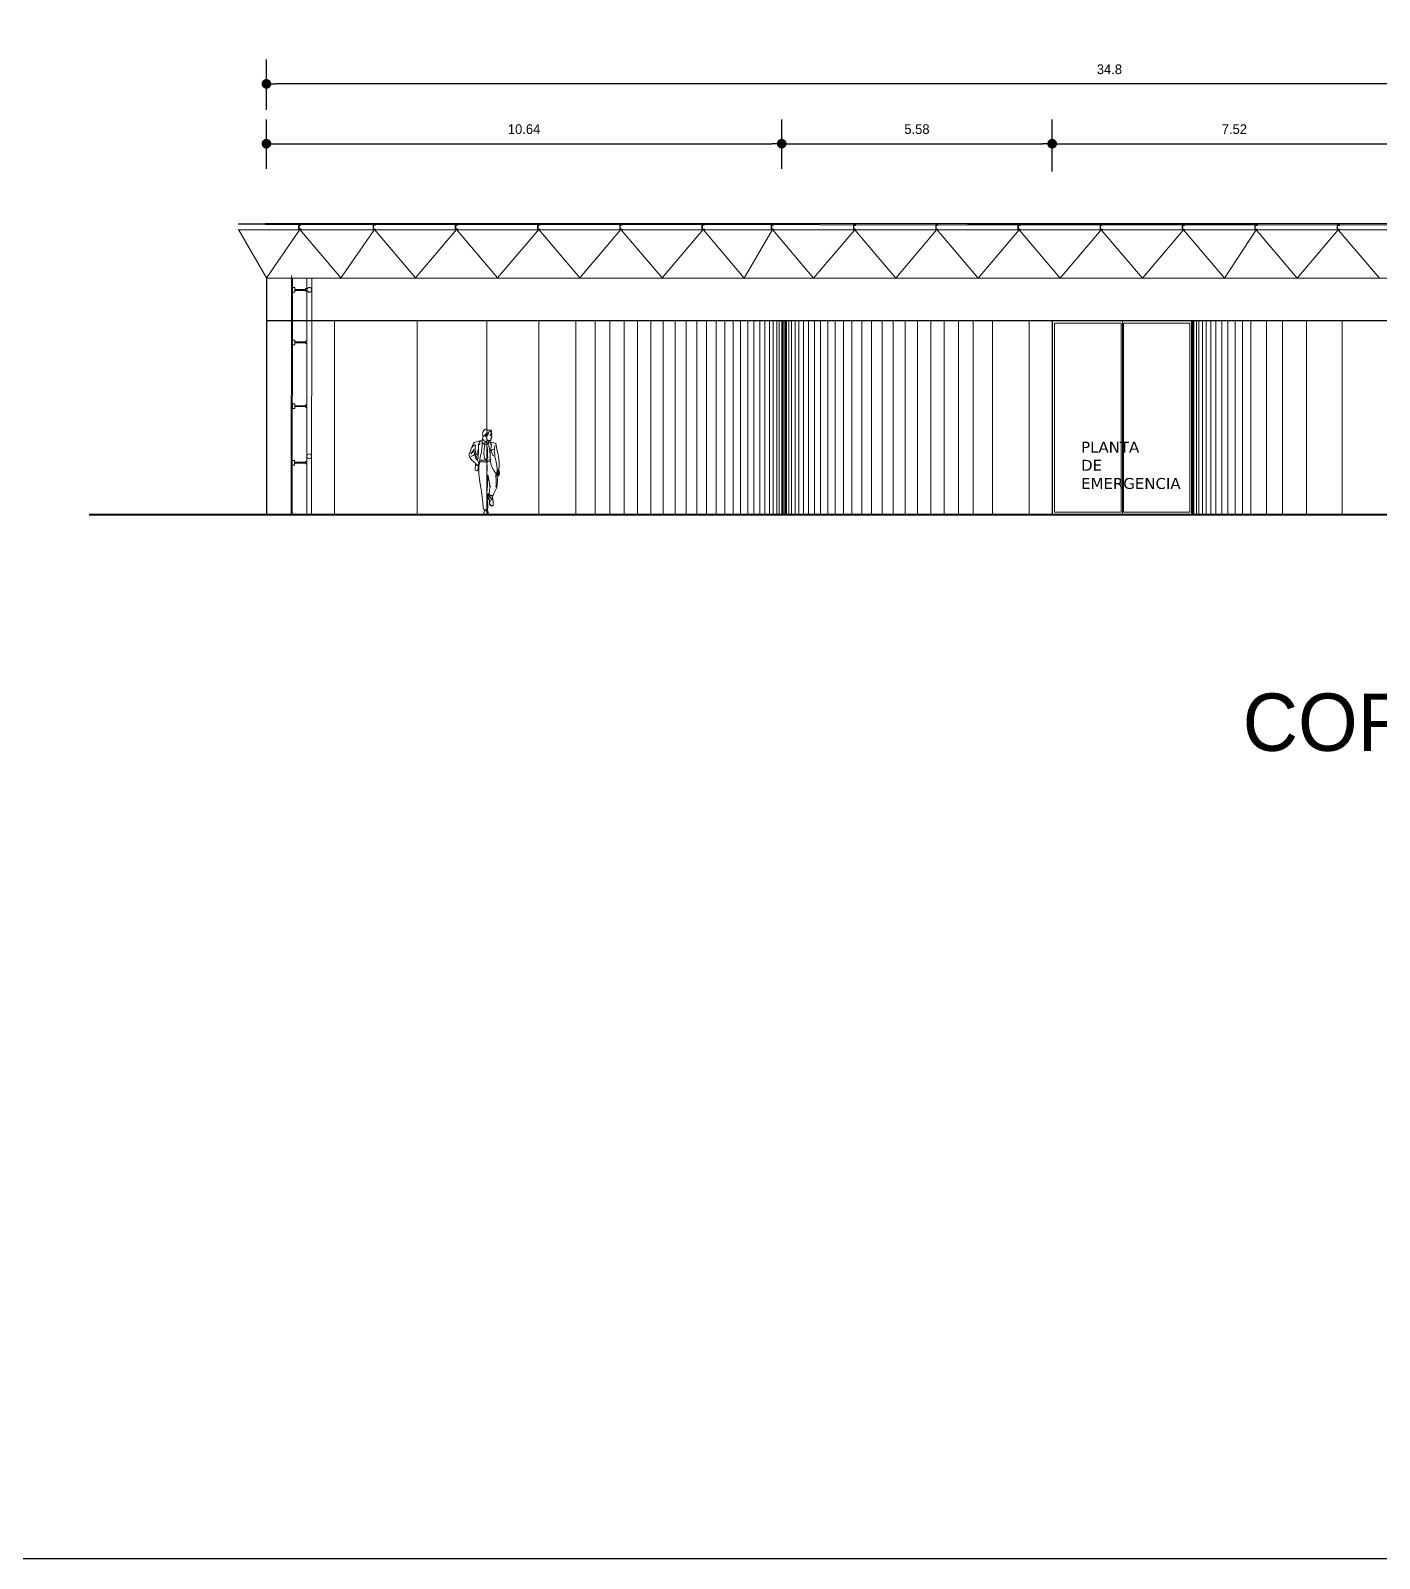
# Model space of a CAD drawing. Header units: millimetres. Extents: x 291 to 670, y 42 to 304.
# Drawn here: x 341.03 to 368.87, y 41.96 to 73.49 of the extents above; entities that cross this region are included whole.
import ezdxf

# ---------------------------------------------------------------- set-up
doc = ezdxf.new("R2010")
doc.units = ezdxf.units.MM
doc.linetypes.add('ACAD_ISO04W100', pattern=[30, 24, -3, 0, -3])
doc.layers.get('0').update_dxf_attribs({"lineweight": 5})
for name, color, linetype, lineweight in [('eje', 8, 'ACAD_ISO04W100', 13), ('mr-01', 1, 'Continuous', 13), ('muebles', 2, 'Continuous', 13), ('muro', 1, 'Continuous', 25), ('muros', 1, 'Continuous', 25), ('trr', 11, 'Continuous', 40), ('vent', 4, 'ACAD_ISO04W100', 13), ('ventana', 4, 'Continuous', 13)]:
    doc.layers.add(name, color=color, linetype=linetype, lineweight=lineweight)
doc.dimstyles.new('cota1', dxfattribs={"dimtxt": 0.3, "dimasz": 0.3, "dimexe": 0.5, "dimexo": 0.2, "dimgap": 0.3, "dimtad": 2, "dimtih": 1, "dimtoh": 1, "dimdsep": 46, "dimtxsty": 'Standard', "dimblk": 'DOT', "dimcen": 0.5, "dimadec": 0, "dimazin": 0, "dimtfac": 1, "dimtmove": 0, "dimatfit": 3, "dimldrblk": 'DOT', "dimfxl": 1, "dimarcsym": 0})

# ---------------------------------------------------------------- blocks, each defined once
blk = doc.blocks.new('_Dot')
at = {"color": 0, "linetype": 'Continuous', "lineweight": -2}
blk.add_line((-0.5, 0), (-1, 0), dxfattribs=at)
at = {"color": 0, "linetype": 'Continuous', "const_width": 0.5}
blk.add_lwpolyline([(-0.25, 0, 1), (0.25, 0, 1)], format="xyb", close=True, dxfattribs=at)
blk = doc.blocks.new('*D46')
at = {"color": 0, "linetype": 'Continuous', "lineweight": -2}
for p, q in [((345.895, 70.635), (345.895, 71.651)), ((356.531, 70.635), (356.531, 71.651)), ((346.095, 71.151), (356.331, 71.151))]:
    blk.add_line(p, q, dxfattribs=at)
at = {"layer": 'Defpoints', "color": 0, "linetype": 'Continuous'}
for p in [(356.531, 71.151), (345.895, 70.435), (356.531, 70.435)]:
    blk.add_point(p, dxfattribs=at)
at = {"color": 0, "linetype": 'Continuous', "lineweight": -2, "xscale": 0.2, "yscale": 0.2, "zscale": 0.2, "rotation": 180}
blk.add_blockref('_Dot', (345.895, 71.151), dxfattribs=at)
at = {"color": 0, "linetype": 'Continuous', "lineweight": -2, "xscale": 0.2, "yscale": 0.2, "zscale": 0.2}
blk.add_blockref('_Dot', (356.531, 71.151), dxfattribs=at)
at = {"color": 0, "linetype": 'Continuous', "insert": (351.213, 71.451), "char_height": 0.2, "attachment_point": 5}
blk.add_mtext('10.64', dxfattribs=at)
blk = doc.blocks.new('*D47')
at = {"color": 0, "linetype": 'Continuous', "lineweight": -2}
for p, q in [((356.531, 70.635), (356.531, 71.651)), ((362.113, 70.579), (362.113, 71.651)), ((356.731, 71.151), (361.913, 71.151))]:
    blk.add_line(p, q, dxfattribs=at)
at = {"layer": 'Defpoints', "color": 0, "linetype": 'Continuous'}
for p in [(362.113, 71.151), (356.531, 70.435), (362.113, 70.379)]:
    blk.add_point(p, dxfattribs=at)
at = {"color": 0, "linetype": 'Continuous', "lineweight": -2, "xscale": 0.2, "yscale": 0.2, "zscale": 0.2, "rotation": 180}
blk.add_blockref('_Dot', (356.531, 71.151), dxfattribs=at)
at = {"color": 0, "linetype": 'Continuous', "lineweight": -2, "xscale": 0.2, "yscale": 0.2, "zscale": 0.2}
blk.add_blockref('_Dot', (362.113, 71.151), dxfattribs=at)
at = {"color": 0, "linetype": 'Continuous', "insert": (359.322, 71.451), "char_height": 0.2, "attachment_point": 5}
blk.add_mtext('5.58', dxfattribs=at)
blk = doc.blocks.new('*D48')
at = {"color": 0, "linetype": 'Continuous', "lineweight": -2}
for p, q in [((362.113, 70.579), (362.113, 71.651)), ((369.635, 70.579), (369.635, 71.651)), ((362.313, 71.151), (369.435, 71.151))]:
    blk.add_line(p, q, dxfattribs=at)
at = {"layer": 'Defpoints', "color": 0, "linetype": 'Continuous'}
for p in [(369.635, 71.151), (362.113, 70.379), (369.635, 70.379)]:
    blk.add_point(p, dxfattribs=at)
at = {"color": 0, "linetype": 'Continuous', "lineweight": -2, "xscale": 0.2, "yscale": 0.2, "zscale": 0.2, "rotation": 180}
blk.add_blockref('_Dot', (362.113, 71.151), dxfattribs=at)
at = {"color": 0, "linetype": 'Continuous', "lineweight": -2, "xscale": 0.2, "yscale": 0.2, "zscale": 0.2}
blk.add_blockref('_Dot', (369.635, 71.151), dxfattribs=at)
at = {"color": 0, "linetype": 'Continuous', "insert": (365.874, 71.451), "char_height": 0.2, "attachment_point": 5}
blk.add_mtext('7.52', dxfattribs=at)
blk = doc.blocks.new('*D53')
at = {"color": 0, "linetype": 'Continuous', "lineweight": -2}
for p, q in [((345.895, 71.851), (345.895, 72.886)), ((380.693, 71.851), (380.693, 72.886)), ((380.493, 72.386), (346.095, 72.386))]:
    blk.add_line(p, q, dxfattribs=at)
at = {"layer": 'Defpoints', "color": 0, "linetype": 'Continuous'}
for p in [(345.895, 72.386), (345.895, 71.651), (380.693, 71.651)]:
    blk.add_point(p, dxfattribs=at)
at = {"color": 0, "linetype": 'Continuous', "lineweight": -2, "xscale": 0.2, "yscale": 0.2, "zscale": 0.2, "rotation": 180}
blk.add_blockref('_Dot', (345.895, 72.386), dxfattribs=at)
at = {"color": 0, "linetype": 'Continuous', "lineweight": -2, "xscale": 0.2, "yscale": 0.2, "zscale": 0.2}
blk.add_blockref('_Dot', (380.693, 72.386), dxfattribs=at)
at = {"color": 0, "linetype": 'Continuous', "insert": (363.294, 72.686), "char_height": 0.2, "attachment_point": 5}
blk.add_mtext('34.8', dxfattribs=at)

msp = doc.modelspace()

# ---------------------------------------------------------------- linework, layer by layer
at = {"linetype": 'Continuous'}
for p, q in [((346.56, 69.384), (346.56, 69.484)), ((346.56, 69.484), (346.61, 69.484)), ((346.61, 69.384), (346.56, 69.384)), ((346.57, 69.404), (346.57, 69.464)), ((346.58, 69.474), (346.6, 69.474)), ((346.6, 69.394), (346.58, 69.394)), ((346.61, 69.484), (346.61, 69.484)), ((346.61, 69.384), (346.61, 69.384)), ((348.098, 69.481), (348.148, 69.481)), ((348.098, 69.381), (348.098, 69.481)), ((348.148, 69.381), (348.098, 69.381)), ((348.108, 69.401), (348.108, 69.461)), ((348.118, 69.471), (348.138, 69.471)), ((348.138, 69.391), (348.118, 69.391)), ((348.148, 69.481), (348.148, 69.481)), ((348.148, 69.381), (348.148, 69.381)), ((349.794, 69.382), (349.794, 69.482)), ((349.794, 69.482), (349.844, 69.482)), ((349.844, 69.382), (349.794, 69.382)), ((349.804, 69.402), (349.804, 69.462)), ((349.814, 69.472), (349.834, 69.472)), ((349.834, 69.392), (349.814, 69.392)), ((349.844, 69.482), (349.844, 69.482)), ((349.844, 69.382), (349.844, 69.382)), ((351.491, 69.38), (351.491, 69.48)), ((351.491, 69.48), (351.541, 69.479)), ((351.541, 69.379), (351.491, 69.38)), ((351.501, 69.399), (351.501, 69.459)), ((351.511, 69.469), (351.531, 69.469)), ((351.531, 69.389), (351.511, 69.389)), ((351.541, 69.479), (351.541, 69.479)), ((351.541, 69.379), (351.541, 69.379)), ((353.188, 69.381), (353.188, 69.481)), ((353.188, 69.481), (353.238, 69.481)), ((353.238, 69.381), (353.188, 69.381)), ((353.198, 69.401), (353.198, 69.461)), ((353.208, 69.471), (353.228, 69.471)), ((353.228, 69.391), (353.208, 69.391)), ((353.238, 69.481), (353.238, 69.481)), ((353.238, 69.381), (353.238, 69.381)), ((354.884, 69.378), (354.884, 69.478)), ((354.884, 69.478), (354.934, 69.478)), ((354.934, 69.378), (354.884, 69.378)), ((354.894, 69.398), (354.894, 69.458)), ((354.904, 69.468), (354.924, 69.468)), ((354.924, 69.388), (354.904, 69.388)), ((354.934, 69.478), (354.934, 69.478)), ((354.934, 69.378), (354.934, 69.378)), ((356.315, 69.38), (356.316, 69.48)), ((356.365, 69.38), (356.315, 69.38)), ((356.316, 69.48), (356.366, 69.48)), ((356.325, 69.4), (356.326, 69.46)), ((356.355, 69.39), (356.335, 69.39)), ((356.336, 69.47), (356.356, 69.47)), ((356.365, 69.38), (356.365, 69.38)), ((356.366, 69.48), (356.366, 69.48)), ((358.012, 69.377), (358.012, 69.477)), ((358.012, 69.477), (358.062, 69.477)), ((358.062, 69.377), (358.012, 69.377)), ((358.022, 69.397), (358.022, 69.457)), ((358.032, 69.467), (358.052, 69.467)), ((358.052, 69.387), (358.032, 69.387)), ((358.062, 69.477), (358.062, 69.477)), ((358.062, 69.377), (358.062, 69.377)), ((359.709, 69.378), (359.709, 69.478)), ((359.709, 69.478), (359.759, 69.478)), ((359.759, 69.378), (359.709, 69.378)), ((359.719, 69.398), (359.719, 69.458)), ((359.729, 69.468), (359.749, 69.468)), ((359.749, 69.388), (359.729, 69.388)), ((359.759, 69.478), (359.759, 69.478)), ((359.759, 69.378), (359.759, 69.378)), ((361.406, 69.375), (361.406, 69.475)), ((361.406, 69.475), (361.456, 69.475)), ((361.456, 69.375), (361.406, 69.375)), ((361.416, 69.395), (361.416, 69.455)), ((361.426, 69.465), (361.446, 69.465)), ((361.446, 69.385), (361.426, 69.385)), ((361.456, 69.475), (361.456, 69.475)), ((361.456, 69.375), (361.456, 69.375)), ((363.102, 69.377), (363.102, 69.477)), ((363.102, 69.477), (363.152, 69.477)), ((363.152, 69.377), (363.102, 69.377)), ((363.112, 69.397), (363.112, 69.457)), ((363.122, 69.467), (363.142, 69.467)), ((363.142, 69.387), (363.122, 69.387)), ((363.152, 69.477), (363.152, 69.477)), ((363.152, 69.377), (363.152, 69.377)), ((364.799, 69.374), (364.799, 69.474)), ((364.799, 69.474), (364.849, 69.474)), ((364.849, 69.374), (364.799, 69.374)), ((364.809, 69.394), (364.809, 69.454)), ((364.819, 69.464), (364.839, 69.464)), ((364.839, 69.384), (364.819, 69.384)), ((364.849, 69.474), (364.849, 69.474)), ((364.849, 69.374), (364.849, 69.374)), ((366.296, 69.376), (366.296, 69.476)), ((366.296, 69.476), (366.346, 69.476)), ((366.346, 69.376), (366.296, 69.376)), ((366.306, 69.396), (366.306, 69.456)), ((366.316, 69.466), (366.336, 69.466)), ((366.336, 69.386), (366.316, 69.386)), ((366.346, 69.476), (366.346, 69.476)), ((366.346, 69.376), (366.346, 69.376)), ((367.994, 69.375), (367.994, 69.475)), ((367.994, 69.475), (368.044, 69.475)), ((368.044, 69.375), (367.994, 69.375)), ((368.004, 69.395), (368.004, 69.455)), ((368.014, 69.465), (368.034, 69.465)), ((368.034, 69.385), (368.014, 69.385)), ((368.044, 69.475), (368.044, 69.475)), ((368.044, 69.375), (368.044, 69.375))]:
    msp.add_line(p, q, dxfattribs=at)
for p, q in [((346.481, 68.146), (346.705, 68.146)), ((346.481, 68.126), (346.705, 68.126)), ((346.73, 68.146), (346.73, 68.146)), ((347.299, 67.503), (347.299, 63.503)), ((347.299, 67.503), (347.299, 63.503)), ((349.008, 67.503), (349.008, 63.503)), ((349.008, 67.503), (349.008, 63.503)), ((350.447, 67.503), (350.447, 63.503)), ((350.447, 67.503), (350.447, 63.503)), ((351.521, 67.503), (351.521, 63.503)), ((352.281, 67.503), (352.281, 63.503)), ((352.681, 67.503), (352.681, 63.503)), ((352.981, 67.503), (352.981, 63.503)), ((353.281, 67.503), (353.281, 63.503)), ((353.556, 67.503), (353.556, 63.503)), ((353.831, 67.503), (353.831, 63.503)), ((354.081, 67.503), (354.081, 63.503)), ((354.331, 67.503), (354.331, 63.503)), ((354.556, 67.503), (354.556, 63.503)), ((354.781, 67.503), (354.781, 63.503)), ((354.981, 67.503), (354.981, 63.503)), ((355.181, 67.503), (355.181, 63.503)), ((355.356, 67.503), (355.356, 63.503)), ((355.531, 67.503), (355.531, 63.503)), ((355.681, 67.503), (355.681, 63.503)), ((355.831, 67.503), (355.831, 63.503)), ((355.956, 67.503), (355.956, 63.503)), ((356.081, 67.503), (356.081, 63.503)), ((356.181, 67.503), (356.181, 63.503)), ((356.281, 67.503), (356.281, 63.503)), ((356.356, 67.503), (356.356, 63.503)), ((356.431, 67.503), (356.431, 63.503)), ((356.481, 67.503), (356.481, 63.503)), ((356.531, 67.503), (356.531, 63.503)), ((356.531, 67.503), (356.531, 63.503)), ((356.556, 67.503), (356.556, 63.503)), ((356.556, 67.503), (356.556, 63.503)), ((356.581, 67.503), (356.581, 63.503)), ((356.581, 67.503), (356.581, 63.503)), ((356.581, 67.503), (356.581, 63.503)), ((356.581, 67.503), (356.581, 63.503)), ((356.581, 67.503), (356.581, 63.503)), ((356.581, 67.503), (356.581, 63.503)), ((356.606, 67.503), (356.606, 63.503)), ((356.606, 67.503), (356.606, 63.503)), ((356.631, 67.503), (356.631, 63.503)), ((356.631, 67.503), (356.631, 63.503)), ((356.681, 67.503), (356.681, 63.503)), ((356.731, 67.503), (356.731, 63.503)), ((356.806, 67.503), (356.806, 63.503)), ((356.881, 67.503), (356.881, 63.503)), ((356.981, 67.503), (356.981, 63.503)), ((357.081, 67.503), (357.081, 63.503)), ((357.206, 67.503), (357.206, 63.503)), ((357.331, 67.503), (357.331, 63.503)), ((357.481, 67.503), (357.481, 63.503)), ((357.631, 67.503), (357.631, 63.503)), ((357.806, 67.503), (357.806, 63.503)), ((357.981, 67.503), (357.981, 63.503)), ((358.181, 67.503), (358.181, 63.503)), ((358.381, 67.503), (358.381, 63.503)), ((358.606, 67.503), (358.606, 63.503)), ((358.831, 67.503), (358.831, 63.503)), ((359.081, 67.503), (359.081, 63.503)), ((359.331, 67.503), (359.331, 63.503)), ((359.606, 67.503), (359.606, 63.503)), ((359.881, 67.503), (359.881, 63.503)), ((360.181, 67.503), (360.181, 63.503)), ((360.481, 67.503), (360.481, 63.503)), ((360.881, 67.503), (360.881, 63.503)), ((361.641, 67.503), (361.641, 63.503)), ((365.014, 67.503), (365.014, 63.503)), ((365.039, 67.503), (365.039, 63.503)), ((365.089, 67.503), (365.089, 63.503)), ((365.139, 67.503), (365.139, 63.503)), ((365.214, 67.503), (365.214, 63.503)), ((365.289, 67.503), (365.289, 63.503)), ((365.389, 67.503), (365.389, 63.503)), ((365.489, 67.503), (365.489, 63.503)), ((365.614, 67.503), (365.614, 63.503)), ((365.739, 67.503), (365.739, 63.503)), ((365.889, 67.503), (365.889, 63.503)), ((366.039, 67.503), (366.039, 63.503)), ((366.214, 67.503), (366.214, 63.503)), ((366.539, 67.503), (366.539, 63.503)), ((366.864, 67.503), (366.864, 63.503)), ((367.361, 67.503), (367.361, 63.503)), ((368.096, 67.503), (368.096, 63.503)), ((346.481, 67.06), (346.705, 67.061)), ((346.481, 67.04), (346.705, 67.041)), ((346.73, 67.061), (346.73, 67.061)), ((346.481, 65.746), (346.705, 65.746)), ((346.481, 65.726), (346.705, 65.726)), ((346.73, 65.746), (346.73, 65.746)), ((346.476, 64.578), (346.7, 64.578)), ((346.476, 64.558), (346.7, 64.558)), ((346.725, 64.578), (346.725, 64.578))]:
    msp.add_line(p, q)
for points in [[(346.432, 68.085), (346.482, 68.086), (346.481, 68.186), (346.431, 68.185)], [(346.706, 68.111), (346.731, 68.111), (346.73, 68.161), (346.705, 68.161)], [(346.432, 67), (346.482, 67), (346.481, 67.1), (346.431, 67.1)], [(346.706, 67.025), (346.731, 67.026), (346.73, 67.076), (346.705, 67.075)], [(346.432, 65.685), (346.482, 65.686), (346.481, 65.786), (346.431, 65.785)], [(346.706, 65.711), (346.731, 65.711), (346.73, 65.761), (346.705, 65.761)], [(346.427, 64.518), (346.477, 64.518), (346.476, 64.618), (346.426, 64.618)], [(346.701, 64.543), (346.726, 64.543), (346.725, 64.593), (346.7, 64.593)]]:
    msp.add_lwpolyline(points, close=True)
for centre in [(346.782, 68.135), (346.778, 64.7)]:
    msp.add_circle(centre, 0.05, dxfattribs=at)
for centre, start, end in [((346.58, 69.464), 89.9686, 179.9686), ((346.58, 69.404), 179.9686, 269.9686), ((346.6, 69.484), 269.9686, 359.9686), ((346.6, 69.384), 359.9686, 89.9686), ((348.118, 69.461), 89.9686, 179.9686), ((348.118, 69.401), 179.9686, 269.9686), ((348.138, 69.481), 269.9686, 359.9686), ((348.138, 69.381), 359.9686, 89.9686), ((349.814, 69.462), 89.9686, 179.9686), ((349.814, 69.402), 179.9686, 269.9686), ((349.834, 69.482), 269.9686, 359.9686), ((349.834, 69.382), 359.9686, 89.9686), ((351.511, 69.459), 89.9686, 179.9686), ((351.511, 69.399), 179.9686, 269.9686), ((351.531, 69.479), 269.9686, 359.9686), ((351.531, 69.379), 359.9686, 89.9686), ((353.208, 69.461), 89.9686, 179.9686), ((353.208, 69.401), 179.9686, 269.9686), ((353.228, 69.481), 269.9686, 359.9686), ((353.228, 69.381), 359.9686, 89.9686), ((354.904, 69.458), 89.9686, 179.9686), ((354.904, 69.398), 179.9686, 269.9686), ((354.924, 69.478), 269.9686, 359.9686), ((354.924, 69.378), 359.9686, 89.9686), ((356.335, 69.4), 179.9686, 269.9686), ((356.336, 69.46), 89.9686, 179.9686), ((356.355, 69.38), 359.9686, 89.9686), ((356.356, 69.48), 269.9686, 359.9686), ((358.032, 69.457), 89.9686, 179.9686), ((358.032, 69.397), 179.9686, 269.9686), ((358.052, 69.477), 269.9686, 359.9686), ((358.052, 69.377), 359.9686, 89.9686), ((359.729, 69.458), 89.9686, 179.9686), ((359.729, 69.398), 179.9686, 269.9686), ((359.749, 69.478), 269.9686, 359.9686), ((359.749, 69.378), 359.9686, 89.9686), ((361.426, 69.455), 89.9686, 179.9686), ((361.426, 69.395), 179.9686, 269.9686), ((361.446, 69.475), 269.9686, 359.9686), ((361.446, 69.375), 359.9686, 89.9686), ((363.122, 69.457), 89.9686, 179.9686), ((363.122, 69.397), 179.9686, 269.9686), ((363.142, 69.477), 269.9686, 359.9686), ((363.142, 69.377), 359.9686, 89.9686), ((364.819, 69.454), 89.9686, 179.9686), ((364.819, 69.394), 179.9686, 269.9686), ((364.839, 69.474), 269.9686, 359.9686), ((364.839, 69.374), 359.9686, 89.9686), ((366.316, 69.456), 89.9686, 179.9686), ((366.316, 69.396), 179.9686, 269.9686), ((366.336, 69.476), 269.9686, 359.9686), ((366.336, 69.376), 359.9686, 89.9686), ((368.014, 69.455), 89.9686, 179.9686), ((368.014, 69.395), 179.9686, 269.9686), ((368.034, 69.475), 269.9686, 359.9686), ((368.034, 69.375), 359.9686, 89.9686)]:
    msp.add_arc(centre, 0.01, start, end, dxfattribs=at)
at = {"layer": 'Defpoints'}
msp.add_lwpolyline([(291.207, 41.961), (471.207, 41.961), (471.207, 161.961), (291.207, 161.961)], close=True, dxfattribs=at)
at = {"layer": 'mr-01'}
for p, q in [((345.895, 68.384), (345.321, 69.384)), ((345.888, 68.372), (346.585, 69.384)), ((347.434, 68.383), (346.585, 69.384)), ((347.425, 68.37), (348.123, 69.381)), ((348.123, 69.381), (348.97, 68.383)), ((348.97, 68.383), (349.819, 69.382)), ((350.668, 68.382), (349.819, 69.382)), ((350.668, 68.382), (351.516, 69.379)), ((351.516, 69.379), (352.363, 68.381)), ((352.363, 68.381), (353.213, 69.381)), ((354.061, 68.381), (353.213, 69.381)), ((354.061, 68.381), (354.909, 69.378)), ((354.909, 69.378), (355.756, 68.38)), ((355.756, 68.38), (356.34, 69.38)), ((357.189, 68.379), (356.34, 69.38)), ((357.189, 68.379), (358.037, 69.377)), ((358.037, 69.377), (358.884, 68.379)), ((358.884, 68.379), (359.734, 69.378)), ((360.583, 68.378), (359.734, 69.378)), ((360.583, 68.378), (361.431, 69.375)), ((361.431, 69.375), (362.278, 68.377)), ((362.278, 68.377), (363.127, 69.377)), ((363.976, 68.377), (363.127, 69.377)), ((363.976, 68.377), (364.824, 69.374)), ((364.824, 69.374), (365.671, 68.376)), ((365.671, 68.376), (366.321, 69.376)), ((367.169, 68.375), (366.321, 69.376)), ((367.169, 68.375), (368.019, 69.375)), ((368.868, 68.375), (368.019, 69.375))]:
    msp.add_line(p, q, dxfattribs=at)
at = {"layer": 'muebles'}
for p, q in [((350.395, 65.249), (350.411, 65.26)), ((350.411, 65.26), (350.42, 65.263)), ((350.42, 65.263), (350.445, 65.257)), ((350.445, 65.257), (350.465, 65.244)), ((350.166, 64.969), (350.158, 64.939)), ((350.184, 64.988), (350.166, 64.969)), ((350.197, 64.988), (350.184, 64.988)), ((350.231, 64.998), (350.197, 64.988)), ((350.249, 65.009), (350.231, 64.998)), ((350.263, 65.013), (350.249, 65.009)), ((350.281, 65.017), (350.263, 65.013)), ((350.273, 64.953), (350.292, 64.99)), ((350.286, 64.957), (350.273, 64.953)), ((350.275, 64.932), (350.291, 64.949)), ((350.308, 65.018), (350.281, 65.017)), ((350.305, 64.96), (350.286, 64.957)), ((350.291, 64.949), (350.305, 64.96)), ((350.292, 64.99), (350.305, 65.01)), ((350.305, 65.01), (350.314, 65.021)), ((350.339, 65.024), (350.308, 65.018)), ((350.347, 65.037), (350.343, 65.021)), ((350.343, 65.021), (350.357, 64.984)), ((350.346, 65.013), (350.349, 64.96)), ((350.359, 65.058), (350.347, 65.037)), ((350.349, 64.96), (350.349, 64.917)), ((350.357, 64.984), (350.376, 64.958)), ((350.358, 65.164), (350.36, 65.192)), ((350.363, 65.138), (350.358, 65.164)), ((350.358, 65.068), (350.364, 65.083)), ((350.362, 65.051), (350.358, 65.068)), ((350.36, 65.192), (350.366, 65.212)), ((350.362, 65.11), (350.363, 65.138)), ((350.373, 65.04), (350.362, 65.051)), ((350.365, 65.11), (350.364, 65.11)), ((350.364, 65.083), (350.365, 65.098)), ((350.378, 65.118), (350.365, 65.11)), ((350.365, 65.098), (350.367, 65.111)), ((350.366, 65.212), (350.38, 65.236)), ((350.391, 65.023), (350.373, 65.04)), ((350.376, 64.958), (350.389, 64.949)), ((350.389, 65.127), (350.378, 65.118)), ((350.38, 65.236), (350.395, 65.249)), ((350.404, 64.949), (350.387, 64.853)), ((350.405, 65.139), (350.389, 65.127)), ((350.389, 64.949), (350.419, 65.002)), ((350.412, 65.004), (350.391, 65.023)), ((350.399, 64.971), (350.41, 64.947)), ((350.413, 65.151), (350.405, 65.139)), ((350.41, 64.947), (350.434, 64.951)), ((350.412, 65.13), (350.414, 65.144)), ((350.414, 65.12), (350.412, 65.13)), ((350.426, 65.001), (350.412, 65.004)), ((350.421, 65.162), (350.413, 65.151)), ((350.414, 65.144), (350.418, 65.154)), ((350.42, 65.113), (350.414, 65.12)), ((350.418, 65.154), (350.426, 65.164)), ((350.429, 65.107), (350.42, 65.113)), ((350.435, 65.163), (350.421, 65.162)), ((350.423, 65.001), (350.442, 64.98)), ((350.439, 65.008), (350.426, 65.001)), ((350.43, 65.146), (350.428, 65.137)), ((350.428, 65.137), (350.432, 65.13)), ((350.44, 65.112), (350.429, 65.107)), ((350.432, 65.13), (350.43, 65.126)), ((350.434, 64.951), (350.451, 64.968)), ((350.444, 65.155), (350.435, 65.163)), ((350.442, 64.924), (350.436, 64.955)), ((350.463, 65.025), (350.439, 65.008)), ((350.442, 64.98), (350.456, 64.947)), ((350.452, 65.139), (350.444, 65.155)), ((350.459, 65.138), (350.452, 65.139)), ((350.456, 64.947), (350.469, 64.977)), ((350.464, 65.147), (350.459, 65.138)), ((350.464, 65.033), (350.461, 65.041)), ((350.474, 65.034), (350.463, 65.025)), ((350.465, 65.158), (350.464, 65.147)), ((350.472, 65.029), (350.464, 65.033)), ((350.465, 65.244), (350.486, 65.243)), ((350.476, 65.17), (350.465, 65.158)), ((350.469, 65.196), (350.466, 65.185)), ((350.466, 65.185), (350.472, 65.177)), ((350.48, 65.202), (350.469, 65.196)), ((350.469, 64.977), (350.487, 65.002)), ((350.472, 65.177), (350.476, 65.17)), ((350.483, 65.03), (350.472, 65.029)), ((350.493, 65.016), (350.474, 65.031)), ((350.491, 65.206), (350.48, 65.202)), ((350.482, 64.989), (350.488, 64.918)), ((350.496, 65.029), (350.483, 65.03)), ((350.486, 65.243), (350.512, 65.241)), ((350.487, 65.002), (350.493, 65.016)), ((350.487, 65.008), (350.52, 64.978)), ((350.506, 65.213), (350.491, 65.206)), ((350.495, 65.009), (350.531, 64.994)), ((350.51, 65.025), (350.496, 65.029)), ((350.517, 65.212), (350.506, 65.213)), ((350.509, 65.14), (350.518, 65.137)), ((350.527, 65.028), (350.51, 65.025)), ((350.512, 65.241), (350.529, 65.24)), ((350.516, 65.134), (350.513, 65.137)), ((350.514, 65.159), (350.524, 65.164)), ((350.518, 65.13), (350.516, 65.134)), ((350.53, 65.207), (350.517, 65.212)), ((350.518, 65.137), (350.528, 65.138)), ((350.522, 65.134), (350.518, 65.13)), ((350.52, 64.978), (350.537, 64.965)), ((350.537, 64.965), (350.521, 64.949)), ((350.521, 64.949), (350.544, 64.937)), ((350.528, 65.138), (350.522, 65.134)), ((350.524, 65.164), (350.53, 65.163)), ((350.534, 65.072), (350.527, 65.074)), ((350.528, 65.052), (350.527, 65.04)), ((350.527, 65.04), (350.527, 65.028)), ((350.528, 65.206), (350.539, 65.187)), ((350.531, 65.063), (350.528, 65.052)), ((350.529, 65.24), (350.539, 65.229)), ((350.539, 65.217), (350.53, 65.207)), ((350.53, 65.163), (350.534, 65.156)), ((350.536, 65.096), (350.53, 65.097)), ((350.537, 65.067), (350.531, 65.063)), ((350.531, 64.994), (350.572, 64.986)), ((350.534, 65.156), (350.535, 65.147)), ((350.539, 65.078), (350.534, 65.072)), ((350.548, 65.096), (350.536, 65.096)), ((350.537, 65.074), (350.537, 65.067)), ((350.539, 65.229), (350.539, 65.217)), ((350.539, 65.187), (350.545, 65.168)), ((350.542, 65.084), (350.539, 65.078)), ((350.544, 65.098), (350.542, 65.084)), ((350.545, 65.168), (350.544, 65.144)), ((350.544, 65.144), (350.547, 65.132)), ((350.547, 65.132), (350.55, 65.119)), ((350.551, 65.102), (350.548, 65.096)), ((350.55, 65.119), (350.551, 65.102)), ((350.572, 64.986), (350.606, 64.976)), ((350.606, 64.976), (350.627, 64.965)), ((350.627, 64.965), (350.651, 64.848)), ((350.079, 64.743), (350.077, 64.717)), ((350.077, 64.717), (350.085, 64.694)), ((350.093, 64.778), (350.079, 64.743)), ((350.085, 64.694), (350.113, 64.652)), ((350.104, 64.817), (350.093, 64.778)), ((350.118, 64.856), (350.104, 64.817)), ((350.135, 64.704), (350.111, 64.702)), ((350.113, 64.753), (350.151, 64.778)), ((350.116, 64.762), (350.113, 64.753)), ((350.113, 64.652), (350.14, 64.618)), ((350.134, 64.779), (350.116, 64.762)), ((350.141, 64.903), (350.118, 64.856)), ((350.131, 64.877), (350.157, 64.91)), ((350.15, 64.798), (350.134, 64.779)), ((350.163, 64.717), (350.135, 64.704)), ((350.158, 64.939), (350.141, 64.903)), ((350.159, 64.813), (350.15, 64.798)), ((350.151, 64.778), (350.174, 64.793)), ((350.157, 64.91), (350.183, 64.928)), ((350.182, 64.848), (350.159, 64.813)), ((350.181, 64.73), (350.163, 64.717)), ((350.174, 64.793), (350.19, 64.801)), ((350.191, 64.759), (350.181, 64.73)), ((350.183, 64.928), (350.194, 64.936)), ((350.187, 64.758), (350.204, 64.709)), ((350.197, 64.786), (350.191, 64.759)), ((350.201, 64.811), (350.197, 64.786)), ((350.206, 64.841), (350.201, 64.811)), ((350.209, 64.938), (350.203, 64.907)), ((350.203, 64.907), (350.206, 64.876)), ((350.205, 64.82), (350.204, 64.83)), ((350.204, 64.709), (350.213, 64.678)), ((350.21, 64.786), (350.205, 64.82)), ((350.206, 64.876), (350.206, 64.841)), ((350.216, 64.751), (350.21, 64.786)), ((350.213, 64.678), (350.217, 64.653)), ((350.217, 64.719), (350.216, 64.751)), ((350.228, 64.691), (350.217, 64.719)), ((350.217, 64.653), (350.225, 64.637)), ((350.225, 64.637), (350.251, 64.621)), ((350.243, 64.65), (350.228, 64.691)), ((350.258, 64.616), (350.243, 64.65)), ((350.256, 64.816), (350.245, 64.78)), ((350.245, 64.78), (350.245, 64.728)), ((350.273, 64.86), (350.256, 64.816)), ((350.264, 64.653), (350.266, 64.713)), ((350.266, 64.713), (350.275, 64.77)), ((350.274, 64.865), (350.275, 64.901)), ((350.275, 64.813), (350.274, 64.865)), ((350.275, 64.901), (350.275, 64.932)), ((350.275, 64.77), (350.275, 64.813)), ((350.302, 64.639), (350.3, 64.607)), ((350.305, 64.675), (350.302, 64.639)), ((350.317, 64.716), (350.305, 64.675)), ((350.327, 64.757), (350.317, 64.716)), ((350.334, 64.804), (350.327, 64.757)), ((350.344, 64.864), (350.334, 64.804)), ((350.349, 64.917), (350.344, 64.864)), ((350.387, 64.853), (350.382, 64.762)), ((350.382, 64.762), (350.386, 64.695)), ((350.386, 64.695), (350.399, 64.661)), ((350.399, 64.661), (350.415, 64.637)), ((350.415, 64.637), (350.425, 64.619)), ((350.425, 64.619), (350.452, 64.653)), ((350.451, 64.891), (350.442, 64.924)), ((350.449, 64.624), (350.496, 64.628)), ((350.458, 64.838), (350.451, 64.891)), ((350.452, 64.653), (350.463, 64.677)), ((350.46, 64.784), (350.458, 64.838)), ((350.46, 64.714), (350.46, 64.784)), ((350.463, 64.677), (350.46, 64.714)), ((350.488, 64.918), (350.498, 64.855)), ((350.496, 64.628), (350.518, 64.627)), ((350.498, 64.855), (350.504, 64.812)), ((350.504, 64.812), (350.509, 64.781)), ((350.509, 64.781), (350.514, 64.742)), ((350.514, 64.748), (350.512, 64.722)), ((350.515, 64.791), (350.514, 64.748)), ((350.514, 64.742), (350.516, 64.703)), ((350.524, 64.852), (350.515, 64.791)), ((350.516, 64.703), (350.515, 64.658)), ((350.515, 64.658), (350.517, 64.621)), ((350.544, 64.937), (350.524, 64.852)), ((350.547, 64.834), (350.537, 64.82)), ((350.537, 64.82), (350.543, 64.793)), ((350.543, 64.793), (350.568, 64.723)), ((350.559, 64.838), (350.547, 64.834)), ((350.575, 64.842), (350.559, 64.838)), ((350.568, 64.723), (350.582, 64.709)), ((350.599, 64.847), (350.575, 64.842)), ((350.598, 64.798), (350.601, 64.841)), ((350.603, 64.78), (350.598, 64.798)), ((350.601, 64.841), (350.603, 64.866)), ((350.603, 64.866), (350.607, 64.889)), ((350.607, 64.735), (350.603, 64.78)), ((350.607, 64.889), (350.608, 64.903)), ((350.609, 64.707), (350.607, 64.735)), ((350.608, 64.903), (350.612, 64.925)), ((350.611, 64.687), (350.609, 64.707)), ((350.622, 64.652), (350.611, 64.687)), ((350.628, 64.618), (350.622, 64.652)), ((350.651, 64.848), (350.672, 64.761)), ((350.672, 64.761), (350.686, 64.701)), ((350.686, 64.701), (350.692, 64.644)), ((350.692, 64.644), (350.697, 64.571)), ((350.14, 64.618), (350.161, 64.6)), ((350.161, 64.6), (350.186, 64.575)), ((350.186, 64.575), (350.21, 64.558)), ((350.203, 64.452), (350.209, 64.506)), ((350.203, 64.414), (350.203, 64.452)), ((350.224, 64.412), (350.203, 64.414)), ((350.209, 64.506), (350.213, 64.552)), ((350.21, 64.558), (350.227, 64.537)), ((350.239, 64.404), (350.224, 64.412)), ((350.227, 64.537), (350.238, 64.52)), ((350.238, 64.52), (350.247, 64.503)), ((350.253, 64.401), (350.239, 64.404)), ((350.247, 64.503), (350.26, 64.522)), ((350.251, 64.621), (350.256, 64.618)), ((350.257, 64.425), (350.253, 64.401)), ((350.265, 64.461), (350.257, 64.425)), ((350.274, 64.567), (350.258, 64.616)), ((350.26, 64.522), (350.273, 64.533)), ((350.265, 64.528), (350.281, 64.503)), ((350.274, 64.513), (350.265, 64.461)), ((350.273, 64.533), (350.284, 64.537)), ((350.293, 64.547), (350.274, 64.567)), ((350.28, 64.428), (350.277, 64.386)), ((350.277, 64.386), (350.277, 64.359)), ((350.277, 64.359), (350.277, 64.331)), ((350.277, 64.331), (350.283, 64.28)), ((350.279, 64.5), (350.278, 64.471)), ((350.278, 64.471), (350.28, 64.428)), ((350.288, 64.526), (350.279, 64.5)), ((350.284, 64.537), (350.288, 64.526)), ((350.295, 64.572), (350.293, 64.547)), ((350.3, 64.607), (350.295, 64.572)), ((350.301, 64.589), (350.416, 64.589)), ((350.304, 64.621), (350.383, 64.62)), ((350.383, 64.62), (350.449, 64.624)), ((350.416, 64.589), (350.419, 64.58)), ((350.419, 64.58), (350.464, 64.589)), ((350.437, 64.62), (350.445, 64.548)), ((350.445, 64.548), (350.449, 64.503)), ((350.449, 64.503), (350.449, 64.467)), ((350.449, 64.467), (350.452, 64.444)), ((350.452, 64.444), (350.449, 64.398)), ((350.463, 64.292), (350.462, 64.318)), ((350.462, 64.318), (350.479, 64.257)), ((350.464, 64.589), (350.467, 64.603)), ((350.467, 64.603), (350.519, 64.597)), ((350.517, 64.621), (350.517, 64.593)), ((350.517, 64.593), (350.526, 64.547)), ((350.526, 64.547), (350.556, 64.471)), ((350.556, 64.471), (350.582, 64.422)), ((350.582, 64.422), (350.605, 64.387)), ((350.605, 64.387), (350.624, 64.362)), ((350.624, 64.362), (350.636, 64.354)), ((350.637, 64.581), (350.628, 64.618)), ((350.63, 64.33), (350.635, 64.35)), ((350.631, 64.316), (350.63, 64.33)), ((350.633, 64.282), (350.631, 64.316)), ((350.636, 64.354), (350.648, 64.353)), ((350.643, 64.549), (350.637, 64.581)), ((350.652, 64.511), (350.643, 64.549)), ((350.648, 64.353), (350.654, 64.374)), ((350.654, 64.487), (350.652, 64.511)), ((350.653, 64.356), (350.66, 64.277)), ((350.655, 64.458), (350.654, 64.487)), ((350.654, 64.374), (350.656, 64.4)), ((350.657, 64.432), (350.655, 64.458)), ((350.656, 64.4), (350.659, 64.415)), ((350.659, 64.415), (350.657, 64.432)), ((350.673, 64.405), (350.659, 64.417)), ((350.669, 64.329), (350.659, 64.319)), ((350.66, 64.43), (350.679, 64.424)), ((350.672, 64.339), (350.669, 64.329)), ((350.675, 64.383), (350.67, 64.385)), ((350.67, 64.385), (350.672, 64.36)), ((350.672, 64.36), (350.672, 64.339)), ((350.689, 64.399), (350.673, 64.405)), ((350.682, 64.367), (350.675, 64.383)), ((350.677, 64.301), (350.681, 64.316)), ((350.679, 64.424), (350.692, 64.415)), ((350.681, 64.316), (350.688, 64.331)), ((350.686, 64.349), (350.682, 64.367)), ((350.688, 64.331), (350.686, 64.349)), ((350.697, 64.317), (350.687, 64.299)), ((350.7, 64.401), (350.689, 64.399)), ((350.694, 64.44), (350.69, 64.413)), ((350.692, 64.415), (350.7, 64.401)), ((350.699, 64.474), (350.694, 64.44)), ((350.697, 64.571), (350.701, 64.515)), ((350.707, 64.346), (350.697, 64.317)), ((350.698, 64.405), (350.705, 64.367)), ((350.701, 64.515), (350.699, 64.474)), ((350.705, 64.367), (350.707, 64.346)), ((350.283, 64.28), (350.293, 64.228)), ((350.293, 64.228), (350.302, 64.165)), ((350.302, 64.165), (350.311, 64.099)), ((350.311, 64.099), (350.32, 64.042)), ((350.32, 64.042), (350.335, 63.986)), ((350.447, 63.967), (350.45, 64.01)), ((350.45, 64.01), (350.454, 64.046)), ((350.454, 64.046), (350.457, 64.08)), ((350.457, 64.08), (350.459, 64.113)), ((350.459, 64.113), (350.462, 64.137)), ((350.461, 64.163), (350.463, 64.224)), ((350.462, 64.137), (350.461, 64.163)), ((350.463, 64.269), (350.463, 64.292)), ((350.463, 64.224), (350.463, 64.269)), ((350.479, 64.257), (350.492, 64.191)), ((350.492, 64.191), (350.5, 64.153)), ((350.5, 64.153), (350.507, 64.123)), ((350.508, 64.11), (350.5, 64.097)), ((350.5, 64.097), (350.518, 64.079)), ((350.501, 63.998), (350.5, 63.967)), ((350.509, 64.067), (350.501, 63.998)), ((350.507, 64.123), (350.508, 64.11)), ((350.518, 64.079), (350.509, 64.067)), ((350.61, 63.977), (350.631, 64.017)), ((350.627, 64.075), (350.635, 64.099)), ((350.639, 64.075), (350.627, 64.075)), ((350.631, 64.017), (350.642, 64.047)), ((350.637, 64.236), (350.633, 64.282)), ((350.635, 64.099), (350.639, 64.132)), ((350.639, 64.202), (350.637, 64.236)), ((350.647, 64.052), (350.638, 64.042)), ((350.639, 64.185), (350.639, 64.202)), ((350.64, 64.163), (350.639, 64.185)), ((350.639, 64.132), (350.64, 64.163)), ((350.647, 64.068), (350.639, 64.075)), ((350.642, 64.047), (350.647, 64.068)), ((350.654, 64.075), (350.647, 64.052)), ((350.655, 64.094), (350.654, 64.075)), ((350.657, 64.123), (350.655, 64.094)), ((350.663, 64.178), (350.657, 64.123)), ((350.66, 64.277), (350.662, 64.238)), ((350.662, 64.238), (350.663, 64.178)), ((350.68, 64.289), (350.677, 64.301)), ((350.687, 64.299), (350.68, 64.289)), ((350.335, 63.986), (350.343, 63.916)), ((350.343, 63.916), (350.349, 63.859)), ((350.349, 63.859), (350.354, 63.79)), ((350.354, 63.79), (350.359, 63.743)), ((350.359, 63.743), (350.362, 63.707)), ((350.362, 63.707), (350.37, 63.674)), ((350.448, 63.929), (350.447, 63.967)), ((350.447, 63.856), (350.448, 63.894)), ((350.452, 63.814), (350.447, 63.856)), ((350.448, 63.894), (350.448, 63.929)), ((350.458, 63.777), (350.452, 63.814)), ((350.46, 63.745), (350.458, 63.777)), ((350.463, 63.716), (350.46, 63.745)), ((350.468, 63.676), (350.463, 63.716)), ((350.465, 63.855), (350.469, 63.884)), ((350.468, 63.83), (350.465, 63.855)), ((350.466, 63.895), (350.473, 63.91)), ((350.466, 63.876), (350.466, 63.895)), ((350.475, 63.854), (350.466, 63.876)), ((350.48, 63.813), (350.468, 63.83)), ((350.473, 63.91), (350.482, 63.923)), ((350.484, 63.837), (350.475, 63.854)), ((350.489, 63.816), (350.48, 63.813)), ((350.486, 63.929), (350.481, 63.907)), ((350.481, 63.907), (350.493, 63.882)), ((350.494, 63.948), (350.483, 63.933)), ((350.483, 63.933), (350.497, 63.911)), ((350.496, 63.817), (350.484, 63.837)), ((350.497, 63.798), (350.489, 63.816)), ((350.502, 63.868), (350.492, 63.892)), ((350.493, 63.882), (350.512, 63.865)), ((350.5, 63.967), (350.494, 63.948)), ((350.501, 63.797), (350.496, 63.817)), ((350.496, 63.755), (350.497, 63.779)), ((350.499, 63.738), (350.496, 63.755)), ((350.497, 63.911), (350.52, 63.895)), ((350.497, 63.779), (350.497, 63.798)), ((350.506, 63.699), (350.499, 63.738)), ((350.505, 63.769), (350.501, 63.797)), ((350.512, 63.85), (350.502, 63.868)), ((350.505, 63.771), (350.513, 63.781)), ((350.505, 63.749), (350.505, 63.771)), ((350.506, 63.73), (350.505, 63.749)), ((350.517, 63.702), (350.506, 63.73)), ((350.521, 63.686), (350.506, 63.699)), ((350.512, 63.865), (350.532, 63.858)), ((350.532, 63.824), (350.512, 63.85)), ((350.513, 63.781), (350.52, 63.789)), ((350.534, 63.687), (350.517, 63.702)), ((350.52, 63.895), (350.543, 63.894)), ((350.548, 63.671), (350.521, 63.686)), ((350.532, 63.858), (350.556, 63.862)), ((350.552, 63.797), (350.532, 63.824)), ((350.559, 63.68), (350.534, 63.687)), ((350.543, 63.894), (350.562, 63.895)), ((350.564, 63.684), (350.548, 63.671)), ((350.55, 63.8), (350.558, 63.84)), ((350.556, 63.862), (350.559, 63.867)), ((350.558, 63.84), (350.564, 63.871)), ((350.559, 63.867), (350.574, 63.903)), ((350.574, 63.689), (350.559, 63.68)), ((350.562, 63.895), (350.576, 63.9)), ((350.562, 63.867), (350.57, 63.808)), ((350.57, 63.808), (350.572, 63.772)), ((350.572, 63.772), (350.577, 63.742)), ((350.578, 63.71), (350.574, 63.689)), ((350.576, 63.9), (350.589, 63.937)), ((350.577, 63.742), (350.578, 63.71)), ((350.589, 63.937), (350.61, 63.977)), ((350.371, 63.647), (350.367, 63.619)), ((350.367, 63.619), (350.397, 63.607)), ((350.37, 63.674), (350.371, 63.647)), ((350.381, 63.505), (350.382, 63.511)), ((350.391, 63.503), (350.381, 63.505)), ((350.382, 63.541), (350.387, 63.551)), ((350.385, 63.527), (350.382, 63.541)), ((350.382, 63.511), (350.387, 63.517)), ((350.387, 63.517), (350.385, 63.527)), ((350.387, 63.551), (350.392, 63.561)), ((350.388, 63.513), (350.414, 63.51)), ((350.39, 63.587), (350.39, 63.606)), ((350.394, 63.573), (350.39, 63.587)), ((350.39, 63.568), (350.401, 63.577)), ((350.412, 63.503), (350.391, 63.503)), ((350.392, 63.561), (350.394, 63.573)), ((350.397, 63.607), (350.426, 63.613)), ((350.401, 63.577), (350.421, 63.58)), ((350.435, 63.503), (350.412, 63.503)), ((350.414, 63.51), (350.437, 63.512)), ((350.421, 63.58), (350.433, 63.57)), ((350.426, 63.613), (350.447, 63.619)), ((350.433, 63.57), (350.44, 63.567)), ((350.459, 63.503), (350.435, 63.503)), ((350.437, 63.512), (350.456, 63.519)), ((350.44, 63.567), (350.447, 63.572)), ((350.447, 63.619), (350.466, 63.623)), ((350.447, 63.572), (350.466, 63.581)), ((350.457, 63.61), (350.456, 63.593)), ((350.456, 63.593), (350.465, 63.579)), ((350.456, 63.519), (350.468, 63.53)), ((350.473, 63.51), (350.459, 63.503)), ((350.466, 63.581), (350.465, 63.58)), ((350.465, 63.579), (350.467, 63.564)), ((350.466, 63.623), (350.468, 63.676)), ((350.467, 63.564), (350.469, 63.547)), ((350.469, 63.549), (350.468, 63.579)), ((350.468, 63.53), (350.469, 63.549)), ((350.469, 63.547), (350.472, 63.536)), ((350.472, 63.536), (350.474, 63.525)), ((350.474, 63.525), (350.473, 63.51))]:
    msp.add_line(p, q, dxfattribs=at)
at = {"layer": 'muro'}
for p, q in [((345.867, 69.503), (380.693, 69.503)), ((345.895, 68.384), (345.895, 63.516)), ((345.895, 67.503), (380.693, 67.503)), ((356.531, 67.503), (356.531, 63.503)), ((362.113, 67.503), (362.113, 63.503)), ((364.989, 67.503), (364.989, 63.503))]:
    msp.add_line(p, q, dxfattribs=at)
at = {"layer": 'muros'}
for p, q in [((345.321, 69.384), (381.412, 69.369)), ((345.895, 68.384), (380.693, 68.37))]:
    msp.add_line(p, q, dxfattribs=at)
at = {"layer": 'trr'}
msp.add_line((342.237, 63.503), (387.453, 63.503), dxfattribs=at)
at = {"layer": 'vent'}
for p, q in [((345.321, 69.503), (381.412, 69.488)), ((345.321, 69.484), (381.412, 69.469)), ((346.412, 68.431), (346.406, 63.503)), ((346.432, 68.384), (346.426, 63.503)), ((346.732, 68.384), (346.727, 63.503)), ((346.832, 68.384), (346.827, 63.503))]:
    msp.add_line(p, q, dxfattribs=at)
at = {"layer": 'ventana'}
for p, q in [((360.366, 69.478), (366.367, 69.476)), ((366.366, 69.495), (360.368, 69.497)), ((363.561, 63.503), (363.561, 67.503)), ((362.161, 67.447), (363.536, 67.447)), ((362.161, 63.55), (362.161, 67.447)), ((363.536, 63.55), (363.536, 67.447)), ((363.561, 63.55), (363.561, 67.447)), ((363.586, 67.447), (364.957, 67.447)), ((363.586, 63.55), (363.586, 67.447)), ((364.957, 67.447), (364.957, 63.55)), ((363.536, 63.55), (362.161, 63.55)), ((364.957, 63.55), (363.586, 63.55))]:
    msp.add_line(p, q, dxfattribs=at)

# ---------------------------------------------------------------- texts
at = {"layer": 'eje'}
msp.add_text("CORTE A - A'", height=1.1832, dxfattribs=at).set_placement((366.045, 58.624))
at = {"layer": 'eje', "insert": (362.71, 65.004), "char_height": 0.225, "width": 0.11, "attachment_point": 1}
msp.add_mtext('{\\fVerdana|b0|i0|c0|p34;PLANTA DE EMERGENCIA}', dxfattribs=at)

# ---------------------------------------------------------------- dimensions: what is measured, and where the dimension line sits
at = {"linetype": 'Continuous'}
for base, p1, p2, picture, middle in [((345.895, 72.386), (380.693, 71.651), (345.895, 71.651), '*D53', (363.294, 72.686)), ((356.531, 71.151), (345.895, 70.435), (356.531, 70.435), '*D46', (351.213, 71.451)), ((362.113, 71.151), (356.531, 70.435), (362.113, 70.379), '*D47', (359.322, 71.451)), ((369.635, 71.151), (362.113, 70.379), (369.635, 70.379), '*D48', (365.874, 71.451))]:
    dim = msp.add_linear_dim(base=base, p1=p1, p2=p2, dimstyle='cota1', override={"dimtxt": 0.2, "dimasz": 0.2, "dimgap": 0.2}, dxfattribs=at)
    dim.commit()
    dim.dimension.update_dxf_attribs({"geometry": picture, "text_midpoint": middle})

doc.saveas('drawing.dxf')
